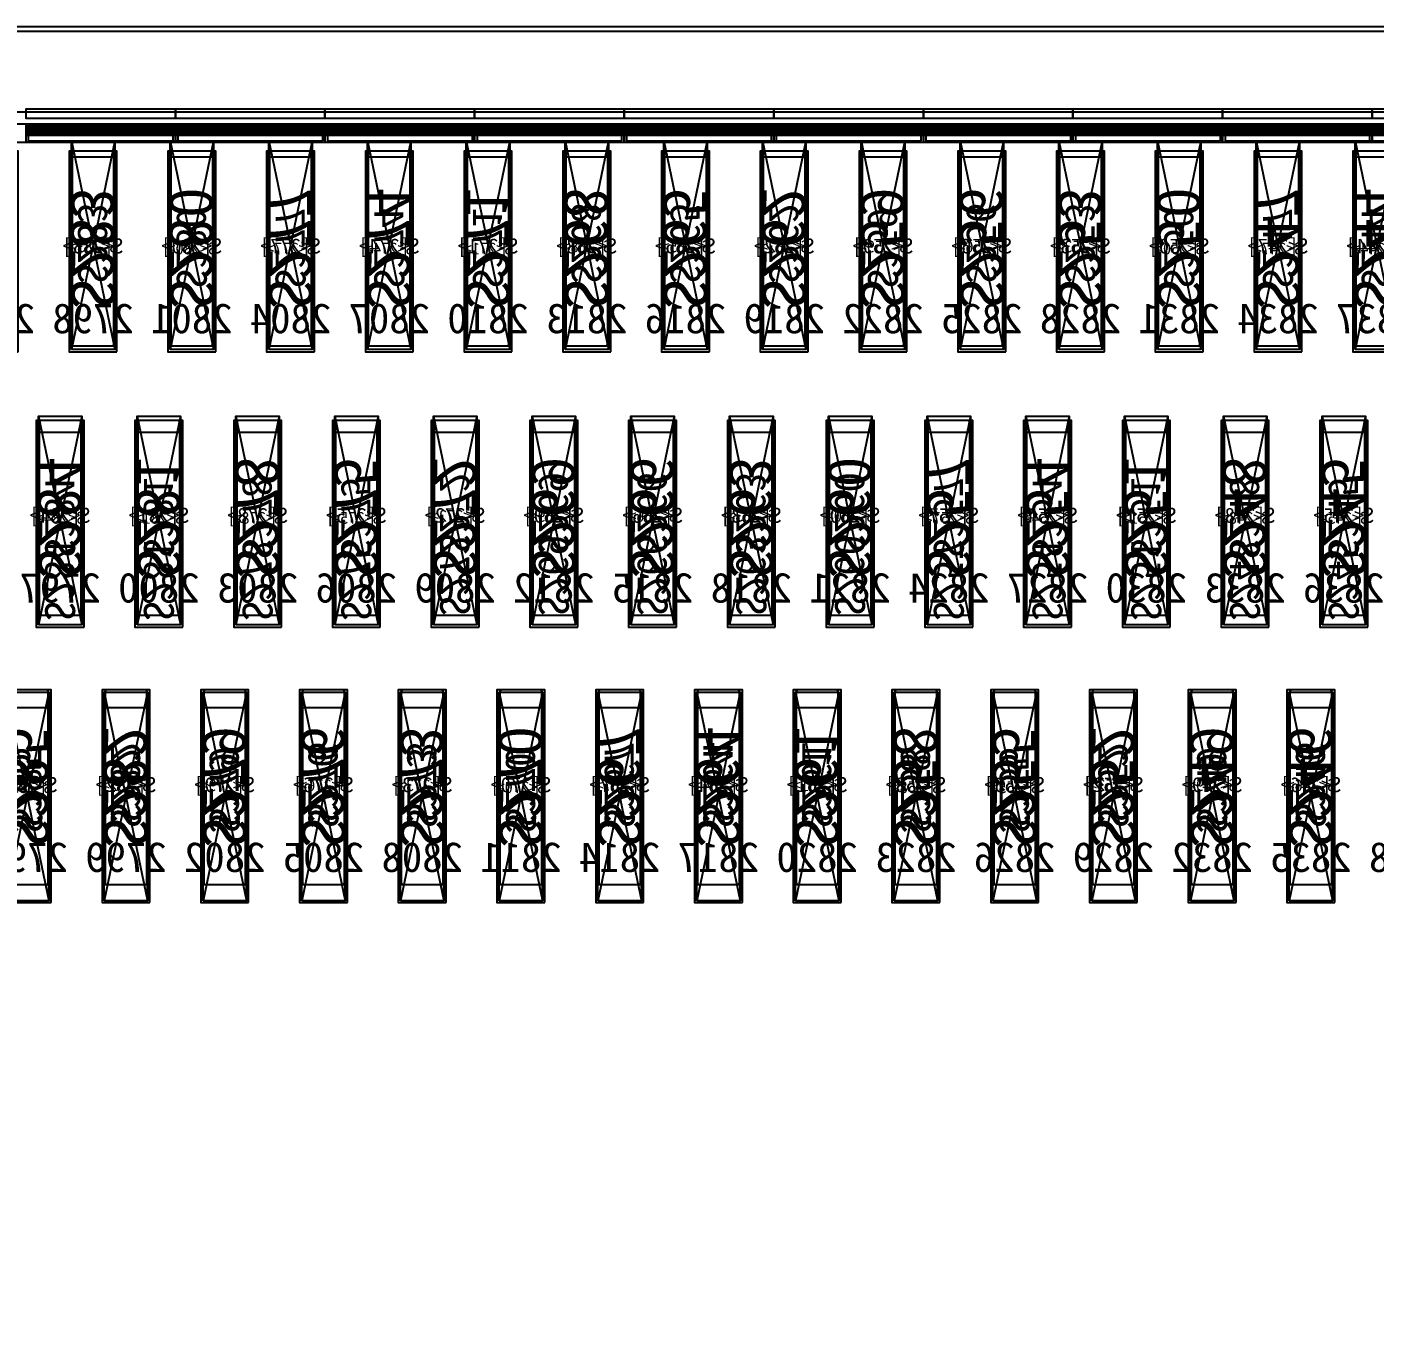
# Model space of a CAD drawing. Header units: millimetres. Extents: x 427 to 2444, y 137 to 817.
# Drawn here: x 1146.0472 to 1146.4974, y 301.2176 to 301.6514 of the extents above; entities that cross this region are included whole.
import ezdxf
from ezdxf.enums import TextEntityAlignment as Align

# ---------------------------------------------------------------- set-up
doc = ezdxf.new("R2010")
doc.units = ezdxf.units.MM
for name, color, linetype in [('L0', 211, 'Continuous'), ('L102', 91, 'Continuous'), ('L114', 213, 'Continuous'), ('L240', 60, 'Continuous'), ('L241', 200, 'Continuous'), ('L242', 51, 'Continuous'), ('L245', 53, 'Continuous'), ('L246', 93, 'Continuous'), ('L247', 13, 'Continuous'), ('L59', 140, 'Continuous'), ('L63', 4, 'Continuous'), ('L98', 150, 'Continuous')]:
    doc.layers.add(name, color=color, linetype=linetype)
doc.styles.add('txt', font='simhei.ttf')

# ---------------------------------------------------------------- blocks, each defined once
blk = doc.blocks.new('HX8394_F_PAD')
at = {"layer": 'L0'}
blk.add_lwpolyline([(-13.86, -0.4025), (-13.86, 0.4025), (13.86, 0.4025), (13.86, -0.4025), (-13.86, -0.4025)], close=True, dxfattribs=at)
at = {"layer": 'L241'}
blk.add_lwpolyline([(-13.9, -0.435), (-13.9, 0.435), (13.9, 0.435), (13.9, -0.435), (-13.9, -0.435)], close=True, dxfattribs=at)
at = {"layer": 'L242'}
for points in [[(-10.858, 0.3285), (-10.8595, 0.33), (-10.8595, 0.392), (-10.858, 0.3935), (-10.845, 0.3935), (-10.8435, 0.392), (-10.8435, 0.33), (-10.845, 0.3285), (-10.858, 0.3285)], [(-10.825, 0.3285), (-10.8265, 0.33), (-10.8265, 0.392), (-10.825, 0.3935), (-10.812, 0.3935), (-10.8105, 0.392), (-10.8105, 0.33), (-10.812, 0.3285), (-10.825, 0.3285)], [(-10.792, 0.3285), (-10.7935, 0.33), (-10.7935, 0.392), (-10.792, 0.3935), (-10.779, 0.3935), (-10.7775, 0.392), (-10.7775, 0.33), (-10.779, 0.3285), (-10.792, 0.3285)], [(-10.759, 0.3285), (-10.7605, 0.33), (-10.7605, 0.392), (-10.759, 0.3935), (-10.746, 0.3935), (-10.7445, 0.392), (-10.7445, 0.33), (-10.746, 0.3285), (-10.759, 0.3285)], [(-10.726, 0.3285), (-10.7275, 0.33), (-10.7275, 0.392), (-10.726, 0.3935), (-10.713, 0.3935), (-10.7115, 0.392), (-10.7115, 0.33), (-10.713, 0.3285), (-10.726, 0.3285)], [(-10.693, 0.3285), (-10.6945, 0.33), (-10.6945, 0.392), (-10.693, 0.3935), (-10.68, 0.3935), (-10.6785, 0.392), (-10.6785, 0.33), (-10.68, 0.3285), (-10.693, 0.3285)], [(-10.66, 0.3285), (-10.6615, 0.33), (-10.6615, 0.392), (-10.66, 0.3935), (-10.647, 0.3935), (-10.6455, 0.392), (-10.6455, 0.33), (-10.647, 0.3285), (-10.66, 0.3285)], [(-10.627, 0.3285), (-10.6285, 0.33), (-10.6285, 0.392), (-10.627, 0.3935), (-10.614, 0.3935), (-10.6125, 0.392), (-10.6125, 0.33), (-10.614, 0.3285), (-10.627, 0.3285)], [(-10.594, 0.3285), (-10.5955, 0.33), (-10.5955, 0.392), (-10.594, 0.3935), (-10.581, 0.3935), (-10.5795, 0.392), (-10.5795, 0.33), (-10.581, 0.3285), (-10.594, 0.3285)], [(-10.561, 0.3285), (-10.5625, 0.33), (-10.5625, 0.392), (-10.561, 0.3935), (-10.548, 0.3935), (-10.5465, 0.392), (-10.5465, 0.33), (-10.548, 0.3285), (-10.561, 0.3285)], [(-10.528, 0.3285), (-10.5295, 0.33), (-10.5295, 0.392), (-10.528, 0.3935), (-10.515, 0.3935), (-10.5135, 0.392), (-10.5135, 0.33), (-10.515, 0.3285), (-10.528, 0.3285)], [(-10.495, 0.3285), (-10.4965, 0.33), (-10.4965, 0.392), (-10.495, 0.3935), (-10.482, 0.3935), (-10.4805, 0.392), (-10.4805, 0.33), (-10.482, 0.3285), (-10.495, 0.3285)], [(-10.462, 0.3285), (-10.4635, 0.33), (-10.4635, 0.392), (-10.462, 0.3935), (-10.449, 0.3935), (-10.4475, 0.392), (-10.4475, 0.33), (-10.449, 0.3285), (-10.462, 0.3285)], [(-10.429, 0.3285), (-10.4305, 0.33), (-10.4305, 0.392), (-10.429, 0.3935), (-10.416, 0.3935), (-10.4145, 0.392), (-10.4145, 0.33), (-10.416, 0.3285), (-10.429, 0.3285)], [(-10.847, 0.2385), (-10.8485, 0.24), (-10.8485, 0.302), (-10.847, 0.3035), (-10.834, 0.3035), (-10.8325, 0.302), (-10.8325, 0.24), (-10.834, 0.2385), (-10.847, 0.2385)], [(-10.814, 0.2385), (-10.8155, 0.24), (-10.8155, 0.302), (-10.814, 0.3035), (-10.801, 0.3035), (-10.7995, 0.302), (-10.7995, 0.24), (-10.801, 0.2385), (-10.814, 0.2385)], [(-10.781, 0.2385), (-10.7825, 0.24), (-10.7825, 0.302), (-10.781, 0.3035), (-10.768, 0.3035), (-10.7665, 0.302), (-10.7665, 0.24), (-10.768, 0.2385), (-10.781, 0.2385)], [(-10.748, 0.2385), (-10.7495, 0.24), (-10.7495, 0.302), (-10.748, 0.3035), (-10.735, 0.3035), (-10.7335, 0.302), (-10.7335, 0.24), (-10.735, 0.2385), (-10.748, 0.2385)], [(-10.715, 0.2385), (-10.7165, 0.24), (-10.7165, 0.302), (-10.715, 0.3035), (-10.702, 0.3035), (-10.7005, 0.302), (-10.7005, 0.24), (-10.702, 0.2385), (-10.715, 0.2385)], [(-10.682, 0.2385), (-10.6835, 0.24), (-10.6835, 0.302), (-10.682, 0.3035), (-10.669, 0.3035), (-10.6675, 0.302), (-10.6675, 0.24), (-10.669, 0.2385), (-10.682, 0.2385)], [(-10.649, 0.2385), (-10.6505, 0.24), (-10.6505, 0.302), (-10.649, 0.3035), (-10.636, 0.3035), (-10.6345, 0.302), (-10.6345, 0.24), (-10.636, 0.2385), (-10.649, 0.2385)], [(-10.616, 0.2385), (-10.6175, 0.24), (-10.6175, 0.302), (-10.616, 0.3035), (-10.603, 0.3035), (-10.6015, 0.302), (-10.6015, 0.24), (-10.603, 0.2385), (-10.616, 0.2385)], [(-10.583, 0.2385), (-10.5845, 0.24), (-10.5845, 0.302), (-10.583, 0.3035), (-10.57, 0.3035), (-10.5685, 0.302), (-10.5685, 0.24), (-10.57, 0.2385), (-10.583, 0.2385)], [(-10.55, 0.2385), (-10.5515, 0.24), (-10.5515, 0.302), (-10.55, 0.3035), (-10.537, 0.3035), (-10.5355, 0.302), (-10.5355, 0.24), (-10.537, 0.2385), (-10.55, 0.2385)], [(-10.517, 0.2385), (-10.5185, 0.24), (-10.5185, 0.302), (-10.517, 0.3035), (-10.504, 0.3035), (-10.5025, 0.302), (-10.5025, 0.24), (-10.504, 0.2385), (-10.517, 0.2385)], [(-10.484, 0.2385), (-10.4855, 0.24), (-10.4855, 0.302), (-10.484, 0.3035), (-10.471, 0.3035), (-10.4695, 0.302), (-10.4695, 0.24), (-10.471, 0.2385), (-10.484, 0.2385)], [(-10.451, 0.2385), (-10.4525, 0.24), (-10.4525, 0.302), (-10.451, 0.3035), (-10.438, 0.3035), (-10.4365, 0.302), (-10.4365, 0.24), (-10.438, 0.2385), (-10.451, 0.2385)], [(-10.418, 0.2385), (-10.4195, 0.24), (-10.4195, 0.302), (-10.418, 0.3035), (-10.405, 0.3035), (-10.4035, 0.302), (-10.4035, 0.24), (-10.405, 0.2385), (-10.418, 0.2385)], [(-10.836, 0.1485), (-10.8375, 0.15), (-10.8375, 0.212), (-10.836, 0.2135), (-10.823, 0.2135), (-10.8215, 0.212), (-10.8215, 0.15), (-10.823, 0.1485), (-10.836, 0.1485)], [(-10.803, 0.1485), (-10.8045, 0.15), (-10.8045, 0.212), (-10.803, 0.2135), (-10.79, 0.2135), (-10.7885, 0.212), (-10.7885, 0.15), (-10.79, 0.1485), (-10.803, 0.1485)], [(-10.77, 0.1485), (-10.7715, 0.15), (-10.7715, 0.212), (-10.77, 0.2135), (-10.757, 0.2135), (-10.7555, 0.212), (-10.7555, 0.15), (-10.757, 0.1485), (-10.77, 0.1485)], [(-10.737, 0.1485), (-10.7385, 0.15), (-10.7385, 0.212), (-10.737, 0.2135), (-10.724, 0.2135), (-10.7225, 0.212), (-10.7225, 0.15), (-10.724, 0.1485), (-10.737, 0.1485)], [(-10.704, 0.1485), (-10.7055, 0.15), (-10.7055, 0.212), (-10.704, 0.2135), (-10.691, 0.2135), (-10.6895, 0.212), (-10.6895, 0.15), (-10.691, 0.1485), (-10.704, 0.1485)], [(-10.671, 0.1485), (-10.6725, 0.15), (-10.6725, 0.212), (-10.671, 0.2135), (-10.658, 0.2135), (-10.6565, 0.212), (-10.6565, 0.15), (-10.658, 0.1485), (-10.671, 0.1485)], [(-10.638, 0.1485), (-10.6395, 0.15), (-10.6395, 0.212), (-10.638, 0.2135), (-10.625, 0.2135), (-10.6235, 0.212), (-10.6235, 0.15), (-10.625, 0.1485), (-10.638, 0.1485)], [(-10.605, 0.1485), (-10.6065, 0.15), (-10.6065, 0.212), (-10.605, 0.2135), (-10.592, 0.2135), (-10.5905, 0.212), (-10.5905, 0.15), (-10.592, 0.1485), (-10.605, 0.1485)], [(-10.572, 0.1485), (-10.5735, 0.15), (-10.5735, 0.212), (-10.572, 0.2135), (-10.559, 0.2135), (-10.5575, 0.212), (-10.5575, 0.15), (-10.559, 0.1485), (-10.572, 0.1485)], [(-10.539, 0.1485), (-10.5405, 0.15), (-10.5405, 0.212), (-10.539, 0.2135), (-10.526, 0.2135), (-10.5245, 0.212), (-10.5245, 0.15), (-10.526, 0.1485), (-10.539, 0.1485)], [(-10.506, 0.1485), (-10.5075, 0.15), (-10.5075, 0.212), (-10.506, 0.2135), (-10.493, 0.2135), (-10.4915, 0.212), (-10.4915, 0.15), (-10.493, 0.1485), (-10.506, 0.1485)], [(-10.473, 0.1485), (-10.4745, 0.15), (-10.4745, 0.212), (-10.473, 0.2135), (-10.46, 0.2135), (-10.4585, 0.212), (-10.4585, 0.15), (-10.46, 0.1485), (-10.473, 0.1485)], [(-10.44, 0.1485), (-10.4415, 0.15), (-10.4415, 0.212), (-10.44, 0.2135), (-10.427, 0.2135), (-10.4255, 0.212), (-10.4255, 0.15), (-10.427, 0.1485), (-10.44, 0.1485)], [(-10.407, 0.1485), (-10.4085, 0.15), (-10.4085, 0.212), (-10.407, 0.2135), (-10.394, 0.2135), (-10.3925, 0.212), (-10.3925, 0.15), (-10.394, 0.1485), (-10.407, 0.1485)]]:
    blk.add_lwpolyline(points, close=True, dxfattribs=at)
at = {"layer": 'L247', "style": 'txt'}
for s, p in [('S244', (-10.8515, 0.361)), ('S247', (-10.8185, 0.361)), ('S250', (-10.7855, 0.361)), ('S253', (-10.7525, 0.362666)), ('S256', (-10.7195, 0.362666)), ('S259', (-10.6865, 0.361)), ('S262', (-10.6535, 0.362666)), ('S265', (-10.6205, 0.362666)), ('S268', (-10.5875, 0.362666)), ('S271', (-10.5545, 0.361)), ('S274', (-10.5215, 0.361)), ('S277', (-10.4885, 0.361)), ('S280', (-10.4555, 0.361)), ('S283', (-10.4225, 0.362666)), ('S245', (-10.8405, 0.271)), ('S248', (-10.8075, 0.271)), ('S251', (-10.7745, 0.271)), ('S254', (-10.7415, 0.271)), ('S257', (-10.7085, 0.271)), ('S260', (-10.6755, 0.272666)), ('S263', (-10.6425, 0.272666)), ('S266', (-10.6095, 0.272666)), ('S269', (-10.5765, 0.272666)), ('S272', (-10.5435, 0.272666)), ('S275', (-10.5105, 0.271)), ('S278', (-10.4775, 0.271)), ('S281', (-10.4445, 0.271)), ('S284', (-10.4115, 0.271)), ('S246', (-10.8295, 0.182666)), ('S249', (-10.7965, 0.181)), ('S252', (-10.7635, 0.182666)), ('S255', (-10.7305, 0.181)), ('S258', (-10.6975, 0.181)), ('S261', (-10.6645, 0.182666)), ('S264', (-10.6315, 0.182666)), ('S267', (-10.5985, 0.182666)), ('S270', (-10.5655, 0.181)), ('S273', (-10.5325, 0.182666)), ('S276', (-10.4995, 0.182666)), ('S279', (-10.4665, 0.181)), ('S282', (-10.4335, 0.182666)), ('S285', (-10.4005, 0.181))]:
    blk.add_text(s, height=0.01, rotation=90, dxfattribs=at).set_placement(p, align=Align.MIDDLE_CENTER)
blk = doc.blocks.new('NTBUMP_65X16')
at = {"layer": 'L242'}
blk.add_lwpolyline([(-0.008, -0.0325), (-0.008, 0.0325), (0.008, 0.0325), (0.008, -0.0325), (-0.008, -0.0325)], close=True, dxfattribs=at)
blk = doc.blocks.new('ILI9881C_AA_NTBUMP_PM_875UM')
at = {"layer": 'L241'}
blk.add_lwpolyline([(-13.92, -0.4375), (-13.92, 0.4375), (13.92, 0.4375), (13.92, -0.4375), (-13.92, -0.4375)], close=True, dxfattribs=at)
at = {"rotation": 180}
for p in [(-10.8515, 0.365), (-10.8185, 0.365), (-10.7855, 0.365), (-10.7525, 0.365), (-10.7195, 0.365), (-10.6865, 0.365), (-10.6535, 0.365), (-10.6205, 0.365), (-10.5875, 0.365), (-10.5545, 0.365), (-10.5215, 0.365), (-10.4885, 0.365), (-10.4555, 0.365), (-10.4225, 0.365), (-10.8405, 0.275), (-10.8075, 0.275), (-10.7745, 0.275), (-10.7415, 0.275), (-10.7085, 0.275), (-10.6755, 0.275), (-10.6425, 0.275), (-10.6095, 0.275), (-10.5765, 0.275), (-10.5435, 0.275), (-10.5105, 0.275), (-10.4775, 0.275), (-10.4445, 0.275), (-10.4115, 0.275), (-10.8295, 0.185), (-10.7965, 0.185), (-10.7635, 0.185), (-10.7305, 0.185), (-10.6975, 0.185), (-10.6645, 0.185), (-10.6315, 0.185), (-10.5985, 0.185), (-10.5655, 0.185), (-10.5325, 0.185), (-10.4995, 0.185), (-10.4665, 0.185), (-10.4335, 0.185), (-10.4005, 0.185)]:
    blk.add_blockref('NTBUMP_65X16', p, dxfattribs=at)
at = {"layer": 'L246', "style": 'txt'}
for s, p in [('S244', (-10.8515, 0.365)), ('S247', (-10.8185, 0.365)), ('S250', (-10.7855, 0.365)), ('S253', (-10.7525, 0.365)), ('S256', (-10.7195, 0.365)), ('S259', (-10.6865, 0.365)), ('S262', (-10.6535, 0.365)), ('S265', (-10.6205, 0.365)), ('S268', (-10.5875, 0.365)), ('S271', (-10.5545, 0.365)), ('S274', (-10.5215, 0.365)), ('S277', (-10.4885, 0.365)), ('S280', (-10.4555, 0.365)), ('S283', (-10.4225, 0.365)), ('S245', (-10.8405, 0.275)), ('S248', (-10.8075, 0.275)), ('S251', (-10.7745, 0.275)), ('S254', (-10.7415, 0.275)), ('S257', (-10.7085, 0.275)), ('S260', (-10.6755, 0.275)), ('S263', (-10.6425, 0.275)), ('S266', (-10.6095, 0.275)), ('S269', (-10.5765, 0.275)), ('S272', (-10.5435, 0.275)), ('S275', (-10.5105, 0.275)), ('S278', (-10.4775, 0.275)), ('S281', (-10.4445, 0.275)), ('S284', (-10.4115, 0.275)), ('S246', (-10.8295, 0.185)), ('S249', (-10.7965, 0.185)), ('S252', (-10.7635, 0.185)), ('S255', (-10.7305, 0.185)), ('S258', (-10.6975, 0.185)), ('S261', (-10.6645, 0.185)), ('S264', (-10.6315, 0.185)), ('S267', (-10.5985, 0.185)), ('S270', (-10.5655, 0.185)), ('S273', (-10.5325, 0.185)), ('S276', (-10.4995, 0.185)), ('S279', (-10.4665, 0.185)), ('S282', (-10.4335, 0.185)), ('S285', (-10.4005, 0.185))]:
    blk.add_text(s, height=0.015, rotation=90, dxfattribs=at).set_placement(p, align=Align.MIDDLE_CENTER)
for s, p in [('2837', (-10.8515, 0.341666)), ('2834', (-10.8185, 0.341666)), ('2831', (-10.7855, 0.341666)), ('2828', (-10.7525, 0.341666)), ('2825', (-10.7195, 0.341666)), ('2822', (-10.6865, 0.341666)), ('2819', (-10.6535, 0.341666)), ('2816', (-10.6205, 0.341666)), ('2813', (-10.5875, 0.341666)), ('2810', (-10.5545, 0.341666)), ('2807', (-10.5215, 0.341666)), ('2804', (-10.4885, 0.341666)), ('2801', (-10.4555, 0.341666)), ('2798', (-10.4225, 0.341666)), ('2795', (-10.3895, 0.341666)), ('2836', (-10.8405, 0.251666)), ('2833', (-10.8075, 0.251666)), ('2830', (-10.7745, 0.251666)), ('2827', (-10.7415, 0.251666)), ('2824', (-10.7085, 0.251666)), ('2821', (-10.6755, 0.251666)), ('2818', (-10.6425, 0.251666)), ('2815', (-10.6095, 0.251666)), ('2812', (-10.5765, 0.251666)), ('2809', (-10.5435, 0.251666)), ('2806', (-10.5105, 0.251666)), ('2803', (-10.4775, 0.251666)), ('2800', (-10.4445, 0.251666)), ('2797', (-10.4115, 0.251666)), ('2838', (-10.8625, 0.161666)), ('2835', (-10.8295, 0.161666)), ('2832', (-10.7965, 0.161666)), ('2829', (-10.7635, 0.161666)), ('2826', (-10.7305, 0.161666)), ('2823', (-10.6975, 0.161666)), ('2820', (-10.6645, 0.161666)), ('2817', (-10.6315, 0.161666)), ('2814', (-10.5985, 0.161666)), ('2811', (-10.5655, 0.161666)), ('2808', (-10.5325, 0.161666)), ('2805', (-10.4995, 0.161666)), ('2802', (-10.4665, 0.161666)), ('2799', (-10.4335, 0.161666)), ('2796', (-10.4005, 0.161666))]:
    blk.add_text(s, height=0.01, dxfattribs=at).set_placement(p, align=Align.MIDDLE_CENTER)
blk = doc.blocks.new('OUT_3BUMP')
at = {"layer": 'L242'}
for points in [[(0, 0.206), (0, 0.271), (0.016, 0.271), (0.016, 0.206), (0, 0.206)], [(0.011, 0.116), (0.011, 0.181), (0.027, 0.181), (0.027, 0.116), (0.011, 0.116)], [(0.022, 0.026), (0.022, 0.091), (0.038, 0.091), (0.038, 0.026), (0.022, 0.026)]]:
    blk.add_lwpolyline(points, close=True, dxfattribs=at)
blk = doc.blocks.new('JD9365Z_PAD_20170829_Y880')
at = {"layer": 'L241'}
blk.add_lwpolyline([(-13.95, -0.41), (-13.95, 0.41), (13.95, 0.41), (13.95, -0.41), (-13.95, -0.41)], close=True, dxfattribs=at)
at = {"row_count": 1, "column_count": 372, "row_spacing": 0.245, "column_spacing": 0.033}
blk.add_blockref('OUT_3BUMP', (-13.6645, 0.13), dxfattribs=at)
at = {"layer": 'L240', "style": 'txt'}
for s, p in [('S[244]', (-10.8515, 0.369333)), ('S[247]', (-10.8185, 0.369333)), ('S[250]', (-10.7855, 0.369333)), ('S[253]', (-10.7525, 0.369333)), ('S[256]', (-10.7195, 0.369333)), ('S[259]', (-10.6865, 0.369333)), ('S[262]', (-10.6535, 0.369333)), ('S[265]', (-10.6205, 0.369333)), ('S[268]', (-10.5875, 0.369333)), ('S[271]', (-10.5545, 0.369333)), ('S[274]', (-10.5215, 0.369333)), ('S[277]', (-10.4885, 0.369333)), ('S[280]', (-10.4555, 0.369333)), ('S[283]', (-10.4225, 0.369333)), ('S[245]', (-10.8405, 0.279333)), ('S[248]', (-10.8075, 0.279333)), ('S[251]', (-10.7745, 0.279333)), ('S[254]', (-10.7415, 0.279333)), ('S[257]', (-10.7085, 0.279333)), ('S[260]', (-10.6755, 0.279333)), ('S[263]', (-10.6425, 0.279333)), ('S[266]', (-10.6095, 0.279333)), ('S[269]', (-10.5765, 0.279333)), ('S[272]', (-10.5435, 0.279333)), ('S[275]', (-10.5105, 0.279333)), ('S[278]', (-10.4775, 0.279333)), ('S[281]', (-10.4445, 0.279333)), ('S[284]', (-10.4115, 0.279333)), ('S[246]', (-10.8295, 0.189333)), ('S[249]', (-10.7965, 0.189333)), ('S[252]', (-10.7635, 0.189333)), ('S[255]', (-10.7305, 0.189333)), ('S[258]', (-10.6975, 0.189333)), ('S[261]', (-10.6645, 0.189333)), ('S[264]', (-10.6315, 0.189333)), ('S[267]', (-10.5985, 0.189333)), ('S[270]', (-10.5655, 0.189333)), ('S[273]', (-10.5325, 0.189333)), ('S[276]', (-10.4995, 0.189333)), ('S[279]', (-10.4665, 0.189333)), ('S[282]', (-10.4335, 0.189333)), ('S[285]', (-10.4005, 0.189333))]:
    blk.add_text(s, height=0.005, dxfattribs=at).set_placement(p, align=Align.MIDDLE_CENTER)
blk = doc.blocks.new('NV3052C3P_BUMP_ORI_20190911')
at = {"layer": 'L241'}
blk.add_lwpolyline([(-13.8, -0.398), (-13.8, 0.398), (13.8, 0.398), (13.8, -0.398), (-13.8, -0.398)], close=True, dxfattribs=at)
at = {"layer": 'L242'}
for points in [[(-10.8595, 0.32), (-10.8595, 0.385), (-10.8435, 0.385), (-10.8435, 0.32), (-10.8595, 0.32)], [(-10.8265, 0.32), (-10.8265, 0.385), (-10.8105, 0.385), (-10.8105, 0.32), (-10.8265, 0.32)], [(-10.7935, 0.32), (-10.7935, 0.385), (-10.7775, 0.385), (-10.7775, 0.32), (-10.7935, 0.32)], [(-10.7605, 0.32), (-10.7605, 0.385), (-10.7445, 0.385), (-10.7445, 0.32), (-10.7605, 0.32)], [(-10.7275, 0.32), (-10.7275, 0.385), (-10.7115, 0.385), (-10.7115, 0.32), (-10.7275, 0.32)], [(-10.6945, 0.32), (-10.6945, 0.385), (-10.6785, 0.385), (-10.6785, 0.32), (-10.6945, 0.32)], [(-10.6615, 0.32), (-10.6615, 0.385), (-10.6455, 0.385), (-10.6455, 0.32), (-10.6615, 0.32)], [(-10.6285, 0.32), (-10.6285, 0.385), (-10.6125, 0.385), (-10.6125, 0.32), (-10.6285, 0.32)], [(-10.5955, 0.32), (-10.5955, 0.385), (-10.5795, 0.385), (-10.5795, 0.32), (-10.5955, 0.32)], [(-10.5625, 0.32), (-10.5625, 0.385), (-10.5465, 0.385), (-10.5465, 0.32), (-10.5625, 0.32)], [(-10.5295, 0.32), (-10.5295, 0.385), (-10.5135, 0.385), (-10.5135, 0.32), (-10.5295, 0.32)], [(-10.4965, 0.32), (-10.4965, 0.385), (-10.4805, 0.385), (-10.4805, 0.32), (-10.4965, 0.32)], [(-10.4635, 0.32), (-10.4635, 0.385), (-10.4475, 0.385), (-10.4475, 0.32), (-10.4635, 0.32)], [(-10.4305, 0.32), (-10.4305, 0.385), (-10.4145, 0.385), (-10.4145, 0.32), (-10.4305, 0.32)], [(-10.8485, 0.23), (-10.8485, 0.295), (-10.8325, 0.295), (-10.8325, 0.23), (-10.8485, 0.23)], [(-10.8155, 0.23), (-10.8155, 0.295), (-10.7995, 0.295), (-10.7995, 0.23), (-10.8155, 0.23)], [(-10.7825, 0.23), (-10.7825, 0.295), (-10.7665, 0.295), (-10.7665, 0.23), (-10.7825, 0.23)], [(-10.7495, 0.23), (-10.7495, 0.295), (-10.7335, 0.295), (-10.7335, 0.23), (-10.7495, 0.23)], [(-10.7165, 0.23), (-10.7165, 0.295), (-10.7005, 0.295), (-10.7005, 0.23), (-10.7165, 0.23)], [(-10.6835, 0.23), (-10.6835, 0.295), (-10.6675, 0.295), (-10.6675, 0.23), (-10.6835, 0.23)], [(-10.6505, 0.23), (-10.6505, 0.295), (-10.6345, 0.295), (-10.6345, 0.23), (-10.6505, 0.23)], [(-10.6175, 0.23), (-10.6175, 0.295), (-10.6015, 0.295), (-10.6015, 0.23), (-10.6175, 0.23)], [(-10.5845, 0.23), (-10.5845, 0.295), (-10.5685, 0.295), (-10.5685, 0.23), (-10.5845, 0.23)], [(-10.5515, 0.23), (-10.5515, 0.295), (-10.5355, 0.295), (-10.5355, 0.23), (-10.5515, 0.23)], [(-10.5185, 0.23), (-10.5185, 0.295), (-10.5025, 0.295), (-10.5025, 0.23), (-10.5185, 0.23)], [(-10.4855, 0.23), (-10.4855, 0.295), (-10.4695, 0.295), (-10.4695, 0.23), (-10.4855, 0.23)], [(-10.4525, 0.23), (-10.4525, 0.295), (-10.4365, 0.295), (-10.4365, 0.23), (-10.4525, 0.23)], [(-10.4195, 0.23), (-10.4195, 0.295), (-10.4035, 0.295), (-10.4035, 0.23), (-10.4195, 0.23)], [(-10.8375, 0.14), (-10.8375, 0.205), (-10.8215, 0.205), (-10.8215, 0.14), (-10.8375, 0.14)], [(-10.8045, 0.14), (-10.8045, 0.205), (-10.7885, 0.205), (-10.7885, 0.14), (-10.8045, 0.14)], [(-10.7715, 0.14), (-10.7715, 0.205), (-10.7555, 0.205), (-10.7555, 0.14), (-10.7715, 0.14)], [(-10.7385, 0.14), (-10.7385, 0.205), (-10.7225, 0.205), (-10.7225, 0.14), (-10.7385, 0.14)], [(-10.7055, 0.14), (-10.7055, 0.205), (-10.6895, 0.205), (-10.6895, 0.14), (-10.7055, 0.14)], [(-10.6725, 0.14), (-10.6725, 0.205), (-10.6565, 0.205), (-10.6565, 0.14), (-10.6725, 0.14)], [(-10.6395, 0.14), (-10.6395, 0.205), (-10.6235, 0.205), (-10.6235, 0.14), (-10.6395, 0.14)], [(-10.6065, 0.14), (-10.6065, 0.205), (-10.5905, 0.205), (-10.5905, 0.14), (-10.6065, 0.14)], [(-10.5735, 0.14), (-10.5735, 0.205), (-10.5575, 0.205), (-10.5575, 0.14), (-10.5735, 0.14)], [(-10.5405, 0.14), (-10.5405, 0.205), (-10.5245, 0.205), (-10.5245, 0.14), (-10.5405, 0.14)], [(-10.5075, 0.14), (-10.5075, 0.205), (-10.4915, 0.205), (-10.4915, 0.14), (-10.5075, 0.14)], [(-10.4745, 0.14), (-10.4745, 0.205), (-10.4585, 0.205), (-10.4585, 0.14), (-10.4745, 0.14)], [(-10.4415, 0.14), (-10.4415, 0.205), (-10.4255, 0.205), (-10.4255, 0.14), (-10.4415, 0.14)], [(-10.4085, 0.14), (-10.4085, 0.205), (-10.3925, 0.205), (-10.3925, 0.14), (-10.4085, 0.14)]]:
    blk.add_lwpolyline(points, close=True, dxfattribs=at)
at = {"layer": 'L245', "style": 'txt'}
for s, p in [('S<244>', (-10.851527, 0.353333)), ('S<247>', (-10.818527, 0.353333)), ('S<250>', (-10.785527, 0.353333)), ('S<253>', (-10.752527, 0.353333)), ('S<256>', (-10.719527, 0.353333)), ('S<259>', (-10.686527, 0.353333)), ('S<262>', (-10.653527, 0.353333)), ('S<265>', (-10.620527, 0.353333)), ('S<268>', (-10.587527, 0.353333)), ('S<271>', (-10.554527, 0.353333)), ('S<274>', (-10.521527, 0.353333)), ('S<277>', (-10.488527, 0.353333)), ('S<280>', (-10.455527, 0.353333)), ('S<283>', (-10.422527, 0.353333)), ('S<245>', (-10.840527, 0.263333)), ('S<248>', (-10.807527, 0.263333)), ('S<251>', (-10.774527, 0.263333)), ('S<254>', (-10.741527, 0.263333)), ('S<257>', (-10.708527, 0.263333)), ('S<260>', (-10.675527, 0.263333)), ('S<263>', (-10.642527, 0.263333)), ('S<266>', (-10.609527, 0.263333)), ('S<269>', (-10.576527, 0.263333)), ('S<272>', (-10.543527, 0.263333)), ('S<275>', (-10.510527, 0.263333)), ('S<278>', (-10.477527, 0.263333)), ('S<281>', (-10.444527, 0.263333)), ('S<284>', (-10.411527, 0.263333)), ('S<246>', (-10.829527, 0.173333)), ('S<249>', (-10.796527, 0.173333)), ('S<252>', (-10.763527, 0.173333)), ('S<255>', (-10.730527, 0.173333)), ('S<258>', (-10.697527, 0.173333)), ('S<261>', (-10.664527, 0.173333)), ('S<264>', (-10.631527, 0.173333)), ('S<267>', (-10.598527, 0.173333)), ('S<270>', (-10.565527, 0.173333)), ('S<273>', (-10.532527, 0.173333)), ('S<276>', (-10.499527, 0.173333)), ('S<279>', (-10.466527, 0.173333)), ('S<282>', (-10.433527, 0.173333)), ('S<285>', (-10.400527, 0.173333))]:
    blk.add_text(s, height=0.005, dxfattribs=at).set_placement(p, align=Align.MIDDLE_CENTER)
blk = doc.blocks.new('BUMP_14_65')
at = {"layer": 'L242'}
blk.add_lwpolyline([(-0.007, -0.022), (-0.007, 0.043), (0.007, 0.043), (0.007, -0.022), (-0.007, -0.022)], close=True, dxfattribs=at)
blk = doc.blocks.new('FL11283_A_OTHER')
at = {"layer": 'L102'}
blk.add_lwpolyline([(-13.86, 0), (-13.86, 0.41), (0, 0.41), (0, 0), (-13.86, 0)], close=True, dxfattribs=at)
at = {"layer": 'L241'}
blk.add_lwpolyline([(-13.86, -0.41), (-13.86, 0.41), (13.86, 0.41), (13.86, 0.404), (-13.854, 0.404), (-13.854, -0.404), (13.854, -0.404), (13.854, 0.404), (13.86, 0.404), (13.86, -0.41), (-13.86, -0.41)], close=True, dxfattribs=at)
at = {"layer": 'L59'}
blk.add_lwpolyline([(-13.86, -0.41), (-13.86, 0.41), (13.86, 0.41), (13.86, -0.41), (-13.86, -0.41)], close=True, dxfattribs=at)
for p in [(-10.8515, 0.358), (-10.8185, 0.358), (-10.7855, 0.358), (-10.7525, 0.358), (-10.7195, 0.358), (-10.6865, 0.358), (-10.6535, 0.358), (-10.6205, 0.358), (-10.5875, 0.358), (-10.5545, 0.358), (-10.5215, 0.358), (-10.4885, 0.358), (-10.4555, 0.358), (-10.4225, 0.358), (-10.8405, 0.268), (-10.8075, 0.268), (-10.7745, 0.268), (-10.7415, 0.268), (-10.7085, 0.268), (-10.6755, 0.268), (-10.6425, 0.268), (-10.6095, 0.268), (-10.5765, 0.268), (-10.5435, 0.268), (-10.5105, 0.268), (-10.4775, 0.268), (-10.4445, 0.268), (-10.4115, 0.268), (-10.8295, 0.178), (-10.7965, 0.178), (-10.7635, 0.178), (-10.7305, 0.178), (-10.6975, 0.178), (-10.6645, 0.178), (-10.6315, 0.178), (-10.5985, 0.178), (-10.5655, 0.178), (-10.5325, 0.178), (-10.4995, 0.178), (-10.4665, 0.178), (-10.4335, 0.178), (-10.4005, 0.178)]:
    blk.add_blockref('BUMP_14_65', p)
at = {"layer": 'L102', "style": 'txt'}
for s, p in [('S253', (-10.7525, 0.370166)), ('S256', (-10.7195, 0.370166)), ('S262', (-10.6535, 0.370166)), ('S265', (-10.6205, 0.370166)), ('S268', (-10.5875, 0.370166)), ('S283', (-10.4225, 0.370166)), ('S244', (-10.8515, 0.3685)), ('S247', (-10.8185, 0.3685)), ('S250', (-10.7855, 0.3685)), ('S259', (-10.6865, 0.3685)), ('S271', (-10.5545, 0.3685)), ('S274', (-10.5215, 0.3685)), ('S277', (-10.4885, 0.3685)), ('S280', (-10.4555, 0.3685)), ('S245', (-10.8405, 0.2575)), ('S248', (-10.8075, 0.2575)), ('S251', (-10.7745, 0.2575)), ('S254', (-10.7415, 0.2575)), ('S257', (-10.7085, 0.2575)), ('S260', (-10.6755, 0.259166)), ('S263', (-10.6425, 0.259166)), ('S266', (-10.6095, 0.259166)), ('S269', (-10.5765, 0.259166)), ('S272', (-10.5435, 0.259166)), ('S275', (-10.5105, 0.2575)), ('S278', (-10.4775, 0.2575)), ('S281', (-10.4445, 0.2575)), ('S284', (-10.4115, 0.2575)), ('S246', (-10.8295, 0.188166)), ('S249', (-10.7965, 0.1865)), ('S252', (-10.7635, 0.188166)), ('S255', (-10.7305, 0.1865)), ('S258', (-10.6975, 0.1865)), ('S261', (-10.6645, 0.188166)), ('S264', (-10.6315, 0.188166)), ('S267', (-10.5985, 0.188166)), ('S270', (-10.5655, 0.1865)), ('S273', (-10.5325, 0.188166)), ('S276', (-10.4995, 0.188166)), ('S279', (-10.4665, 0.1865)), ('S282', (-10.4335, 0.188166)), ('S285', (-10.4005, 0.1865))]:
    blk.add_text(s, height=0.01, rotation=90, dxfattribs=at).set_placement(p, align=Align.MIDDLE_CENTER)
blk = doc.blocks.new('GC9702_LCDPAD_BUMP')
at = {"layer": 'L242'}
blk.add_lwpolyline([(-0.008, -0.0325), (-0.008, 0.0325), (0.008, 0.0325), (0.008, -0.0325), (-0.008, -0.0325)], close=True, dxfattribs=at)
blk = doc.blocks.new('GC9702_BUMP_NOCOMPENSATION')
at = {"layer": 'L114', "const_width": 0.004}
for points in [[(-10.9, 0.378), (-10.85, 0.378)], [(-10.9, 0.378), (-10.85, 0.378)], [(-10.9, 0.378), (-10.85, 0.378)], [(-10.9, 0.378), (-10.85, 0.378)], [(-10.85, 0.378), (-10.8, 0.378)], [(-10.85, 0.378), (-10.8, 0.378)], [(-10.85, 0.378), (-10.8, 0.378)], [(-10.85, 0.378), (-10.8, 0.378)], [(-10.8, 0.378), (-10.75, 0.378)], [(-10.8, 0.378), (-10.75, 0.378)], [(-10.8, 0.378), (-10.75, 0.378)], [(-10.8, 0.378), (-10.75, 0.378)], [(-10.75, 0.378), (-10.7, 0.378)], [(-10.75, 0.378), (-10.7, 0.378)], [(-10.75, 0.378), (-10.7, 0.378)], [(-10.75, 0.378), (-10.7, 0.378)], [(-10.7, 0.378), (-10.65, 0.378)], [(-10.7, 0.378), (-10.65, 0.378)], [(-10.7, 0.378), (-10.65, 0.378)], [(-10.7, 0.378), (-10.65, 0.378)], [(-10.65, 0.378), (-10.6, 0.378)], [(-10.65, 0.378), (-10.6, 0.378)], [(-10.65, 0.378), (-10.6, 0.378)], [(-10.65, 0.378), (-10.6, 0.378)], [(-10.6, 0.378), (-10.55, 0.378)], [(-10.6, 0.378), (-10.55, 0.378)], [(-10.6, 0.378), (-10.55, 0.378)], [(-10.6, 0.378), (-10.55, 0.378)], [(-10.55, 0.378), (-10.5, 0.378)], [(-10.55, 0.378), (-10.5, 0.378)], [(-10.55, 0.378), (-10.5, 0.378)], [(-10.55, 0.378), (-10.5, 0.378)], [(-10.5, 0.378), (-10.45, 0.378)], [(-10.5, 0.378), (-10.45, 0.378)], [(-10.5, 0.378), (-10.45, 0.378)], [(-10.5, 0.378), (-10.45, 0.378)], [(-10.45, 0.378), (-10.4, 0.378)], [(-10.45, 0.378), (-10.4, 0.378)], [(-10.45, 0.378), (-10.4, 0.378)], [(-10.45, 0.378), (-10.4, 0.378)]]:
    blk.add_lwpolyline(points, dxfattribs=at)
at = {"layer": 'L114'}
for points in [[(-10.9, 0.374), (-10.9, 0.38), (-10.85, 0.38), (-10.85, 0.374), (-10.9, 0.374)], [(-10.9, 0.374), (-10.9, 0.38), (-10.85, 0.38), (-10.85, 0.374), (-10.9, 0.374)], [(-10.85, 0.374), (-10.85, 0.38), (-10.8, 0.38), (-10.8, 0.374), (-10.85, 0.374)], [(-10.85, 0.374), (-10.85, 0.38), (-10.8, 0.38), (-10.8, 0.374), (-10.85, 0.374)], [(-10.84926, 0.37443), (-10.84926, 0.379), (-10.80082, 0.379), (-10.80082, 0.37443), (-10.84926, 0.37443)], [(-10.84926, 0.37443), (-10.84926, 0.379), (-10.80082, 0.379), (-10.80082, 0.37443), (-10.84926, 0.37443)], [(-10.8, 0.374), (-10.8, 0.38), (-10.75, 0.38), (-10.75, 0.374), (-10.8, 0.374)], [(-10.8, 0.374), (-10.8, 0.38), (-10.75, 0.38), (-10.75, 0.374), (-10.8, 0.374)], [(-10.79926, 0.37443), (-10.79926, 0.379), (-10.75082, 0.379), (-10.75082, 0.37443), (-10.79926, 0.37443)], [(-10.79926, 0.37443), (-10.79926, 0.379), (-10.75082, 0.379), (-10.75082, 0.37443), (-10.79926, 0.37443)], [(-10.75, 0.374), (-10.75, 0.38), (-10.7, 0.38), (-10.7, 0.374), (-10.75, 0.374)], [(-10.75, 0.374), (-10.75, 0.38), (-10.7, 0.38), (-10.7, 0.374), (-10.75, 0.374)], [(-10.74926, 0.37443), (-10.74926, 0.379), (-10.70082, 0.379), (-10.70082, 0.37443), (-10.74926, 0.37443)], [(-10.74926, 0.37443), (-10.74926, 0.379), (-10.70082, 0.379), (-10.70082, 0.37443), (-10.74926, 0.37443)], [(-10.7, 0.374), (-10.7, 0.38), (-10.65, 0.38), (-10.65, 0.374), (-10.7, 0.374)], [(-10.7, 0.374), (-10.7, 0.38), (-10.65, 0.38), (-10.65, 0.374), (-10.7, 0.374)], [(-10.69926, 0.37443), (-10.69926, 0.379), (-10.65082, 0.379), (-10.65082, 0.37443), (-10.69926, 0.37443)], [(-10.69926, 0.37443), (-10.69926, 0.379), (-10.65082, 0.379), (-10.65082, 0.37443), (-10.69926, 0.37443)], [(-10.65, 0.374), (-10.65, 0.38), (-10.6, 0.38), (-10.6, 0.374), (-10.65, 0.374)], [(-10.65, 0.374), (-10.65, 0.38), (-10.6, 0.38), (-10.6, 0.374), (-10.65, 0.374)], [(-10.64926, 0.37443), (-10.64926, 0.379), (-10.60082, 0.379), (-10.60082, 0.37443), (-10.64926, 0.37443)], [(-10.64926, 0.37443), (-10.64926, 0.379), (-10.60082, 0.379), (-10.60082, 0.37443), (-10.64926, 0.37443)], [(-10.6, 0.374), (-10.6, 0.38), (-10.55, 0.38), (-10.55, 0.374), (-10.6, 0.374)], [(-10.6, 0.374), (-10.6, 0.38), (-10.55, 0.38), (-10.55, 0.374), (-10.6, 0.374)], [(-10.59926, 0.37443), (-10.59926, 0.379), (-10.55082, 0.379), (-10.55082, 0.37443), (-10.59926, 0.37443)], [(-10.59926, 0.37443), (-10.59926, 0.379), (-10.55082, 0.379), (-10.55082, 0.37443), (-10.59926, 0.37443)], [(-10.55, 0.374), (-10.55, 0.38), (-10.5, 0.38), (-10.5, 0.374), (-10.55, 0.374)], [(-10.55, 0.374), (-10.55, 0.38), (-10.5, 0.38), (-10.5, 0.374), (-10.55, 0.374)], [(-10.54926, 0.37443), (-10.54926, 0.379), (-10.50082, 0.379), (-10.50082, 0.37443), (-10.54926, 0.37443)], [(-10.54926, 0.37443), (-10.54926, 0.379), (-10.50082, 0.379), (-10.50082, 0.37443), (-10.54926, 0.37443)], [(-10.5, 0.374), (-10.5, 0.38), (-10.45, 0.38), (-10.45, 0.374), (-10.5, 0.374)], [(-10.5, 0.374), (-10.5, 0.38), (-10.45, 0.38), (-10.45, 0.374), (-10.5, 0.374)], [(-10.49926, 0.37443), (-10.49926, 0.379), (-10.45082, 0.379), (-10.45082, 0.37443), (-10.49926, 0.37443)], [(-10.49926, 0.37443), (-10.49926, 0.379), (-10.45082, 0.379), (-10.45082, 0.37443), (-10.49926, 0.37443)], [(-10.45, 0.374), (-10.45, 0.38), (-10.4, 0.38), (-10.4, 0.374), (-10.45, 0.374)], [(-10.45, 0.374), (-10.45, 0.38), (-10.4, 0.38), (-10.4, 0.374), (-10.45, 0.374)], [(-10.44926, 0.37443), (-10.44926, 0.379), (-10.40082, 0.379), (-10.40082, 0.37443), (-10.44926, 0.37443)], [(-10.44926, 0.37443), (-10.44926, 0.379), (-10.40082, 0.379), (-10.40082, 0.37443), (-10.44926, 0.37443)]]:
    blk.add_lwpolyline(points, close=True, dxfattribs=at)
at = {"layer": 'L241'}
for points in [[(-10.9, 0.382), (-10.9, 0.385), (-10.85, 0.385), (-10.85, 0.382), (-10.9, 0.382)], [(-10.9, 0.382), (-10.9, 0.385), (-10.85, 0.385), (-10.85, 0.382), (-10.9, 0.382)], [(-10.85, 0.382), (-10.85, 0.385), (-10.8, 0.385), (-10.8, 0.382), (-10.85, 0.382)], [(-10.85, 0.382), (-10.85, 0.385), (-10.8, 0.385), (-10.8, 0.382), (-10.85, 0.382)], [(-10.8, 0.382), (-10.8, 0.385), (-10.75, 0.385), (-10.75, 0.382), (-10.8, 0.382)], [(-10.8, 0.382), (-10.8, 0.385), (-10.75, 0.385), (-10.75, 0.382), (-10.8, 0.382)], [(-10.75, 0.382), (-10.75, 0.385), (-10.7, 0.385), (-10.7, 0.382), (-10.75, 0.382)], [(-10.75, 0.382), (-10.75, 0.385), (-10.7, 0.385), (-10.7, 0.382), (-10.75, 0.382)], [(-10.7, 0.382), (-10.7, 0.385), (-10.65, 0.385), (-10.65, 0.382), (-10.7, 0.382)], [(-10.7, 0.382), (-10.7, 0.385), (-10.65, 0.385), (-10.65, 0.382), (-10.7, 0.382)], [(-10.65, 0.382), (-10.65, 0.385), (-10.6, 0.385), (-10.6, 0.382), (-10.65, 0.382)], [(-10.65, 0.382), (-10.65, 0.385), (-10.6, 0.385), (-10.6, 0.382), (-10.65, 0.382)], [(-10.6, 0.382), (-10.6, 0.385), (-10.55, 0.385), (-10.55, 0.382), (-10.6, 0.382)], [(-10.6, 0.382), (-10.6, 0.385), (-10.55, 0.385), (-10.55, 0.382), (-10.6, 0.382)], [(-10.55, 0.382), (-10.55, 0.385), (-10.5, 0.385), (-10.5, 0.382), (-10.55, 0.382)], [(-10.55, 0.382), (-10.55, 0.385), (-10.5, 0.385), (-10.5, 0.382), (-10.55, 0.382)], [(-10.5, 0.382), (-10.5, 0.385), (-10.45, 0.385), (-10.45, 0.382), (-10.5, 0.382)], [(-10.5, 0.382), (-10.5, 0.385), (-10.45, 0.385), (-10.45, 0.382), (-10.5, 0.382)], [(-10.45, 0.382), (-10.45, 0.385), (-10.4, 0.385), (-10.4, 0.382), (-10.45, 0.382)], [(-10.45, 0.382), (-10.45, 0.385), (-10.4, 0.385), (-10.4, 0.382), (-10.45, 0.382)]]:
    blk.add_lwpolyline(points, close=True, dxfattribs=at)
at = {"row_count": 1, "column_count": 413, "row_spacing": 0.065, "column_spacing": 0.033}
for p in [(-13.6235, 0.3365), (-13.6125, 0.2445), (-13.6015, 0.1525)]:
    blk.add_blockref('GC9702_LCDPAD_BUMP', p, dxfattribs=at)
at = {"layer": 'L98', "style": 'txt'}
for s, p in [('S<244>', (-10.8515, 0.3385)), ('S<247>', (-10.8185, 0.3385)), ('S<250>', (-10.7855, 0.3385)), ('S<253>', (-10.7525, 0.33917)), ('S<256>', (-10.7195, 0.33917)), ('S<259>', (-10.6865, 0.33917)), ('S<262>', (-10.6535, 0.33917)), ('S<265>', (-10.6205, 0.33917)), ('S<268>', (-10.5875, 0.33917)), ('S<271>', (-10.5545, 0.3385)), ('S<274>', (-10.5215, 0.3385)), ('S<277>', (-10.4885, 0.3385)), ('S<280>', (-10.4555, 0.3385)), ('S<283>', (-10.4225, 0.33917)), ('S<245>', (-10.8405, 0.2485)), ('S<248>', (-10.8075, 0.2485)), ('S<251>', (-10.7745, 0.2485)), ('S<254>', (-10.7415, 0.2485)), ('S<257>', (-10.7085, 0.2485)), ('S<260>', (-10.6755, 0.24917)), ('S<263>', (-10.6425, 0.24917)), ('S<266>', (-10.6095, 0.24917)), ('S<269>', (-10.5765, 0.24917)), ('S<272>', (-10.5435, 0.24917)), ('S<275>', (-10.5105, 0.2485)), ('S<278>', (-10.4775, 0.2485)), ('S<281>', (-10.4445, 0.2485)), ('S<284>', (-10.4115, 0.2485)), ('S<246>', (-10.8295, 0.15917)), ('S<249>', (-10.7965, 0.15917)), ('S<252>', (-10.7635, 0.15917)), ('S<255>', (-10.7305, 0.1585)), ('S<258>', (-10.6975, 0.1585)), ('S<261>', (-10.6645, 0.15917)), ('S<264>', (-10.6315, 0.15917)), ('S<267>', (-10.5985, 0.15917)), ('S<270>', (-10.5655, 0.1585)), ('S<273>', (-10.5325, 0.15917)), ('S<276>', (-10.4995, 0.15917)), ('S<279>', (-10.4665, 0.15917)), ('S<282>', (-10.4335, 0.15917)), ('S<285>', (-10.4005, 0.1585))]:
    blk.add_text(s, height=0.004, dxfattribs=at).set_placement(p, align=Align.MIDDLE_CENTER)
blk = doc.blocks.new('IC_GDS_ALL')
for name, p in [('ILI9881C_AA_NTBUMP_PM_875UM', (0, 0)), ('HX8394_F_PAD', (0, 0.004)), ('GC9702_BUMP_NOCOMPENSATION', (0, 0.0265)), ('NV3052C3P_BUMP_ORI_20190911', (0, 0.0125)), ('JD9365Z_PAD_20170829_Y880', (0, -0.0035)), ('FL11283_A_OTHER', (0, -0.0035))]:
    blk.add_blockref(name, p)
blk = doc.blocks.new('OUTPUT_PAD_SD')
at = {"color": 5, "linetype": 'Continuous'}
blk.add_lwpolyline([(0.00225, 0.078), (0.01675, 0.00825), (0.01675, 0.078), (0.00225, 0.00825)], dxfattribs=at)
at = {"layer": 'L63', "color": 5}
blk.add_lwpolyline([(0.00225, 0.00825), (0.00225, 0.078), (0.01675, 0.078), (0.01675, 0.00825), (0.00225, 0.00825)], close=True, dxfattribs=at)
blk = doc.blocks.new('OUTPUT_PAD_GATE')
at = {"color": 5, "linetype": 'Continuous'}
blk.add_lwpolyline([(0.00175, 0.07125), (0.01625, 0.0015), (0.01625, 0.07125), (0.00175, 0.0015)], dxfattribs=at)
at = {"layer": 'L63', "color": 5}
blk.add_lwpolyline([(0.00175, 0.0015), (0.00175, 0.07125), (0.01625, 0.07125), (0.01625, 0.0015), (0.00175, 0.0015)], close=True, dxfattribs=at)
blk = doc.blocks.new('IC_PAD_ALL')
at = {"row_count": 1, "row_spacing": 0.0685, "column_spacing": 0.066}
for name, p, column_count in [('OUTPUT_PAD_GATE', (0.004, 0.68425), 414), ('OUTPUT_PAD_SD', (0.0365, 0.6775), 414), ('OUTPUT_PAD_GATE', (0.026, 0.59225), 414), ('OUTPUT_PAD_SD', (0.0585, 0.5855), 413), ('OUTPUT_PAD_GATE', (-0.018, 0.5), 414), ('OUTPUT_PAD_SD', (0.0145, 0.49325), 414)]:
    blk.add_blockref(name, p, dxfattribs=dict(at, column_count=column_count))
blk = doc.blocks.new('IC_ALL')
at = {"yscale": -1, "rotation": 180}
blk.add_blockref('IC_GDS_ALL', (14, 0.4375), dxfattribs=at)
blk.add_blockref('IC_PAD_ALL', (0.3525, 0.083))
blk = doc.blocks.new('IC_FPC_OLB_ALL')
blk.add_blockref('IC_ALL', (1.188, 1.0245))

msp = doc.modelspace()

# ---------------------------------------------------------------- block references
msp.add_blockref('IC_FPC_OLB_ALL', (1120.45883, 299.75037))

doc.saveas('drawing.dxf')
